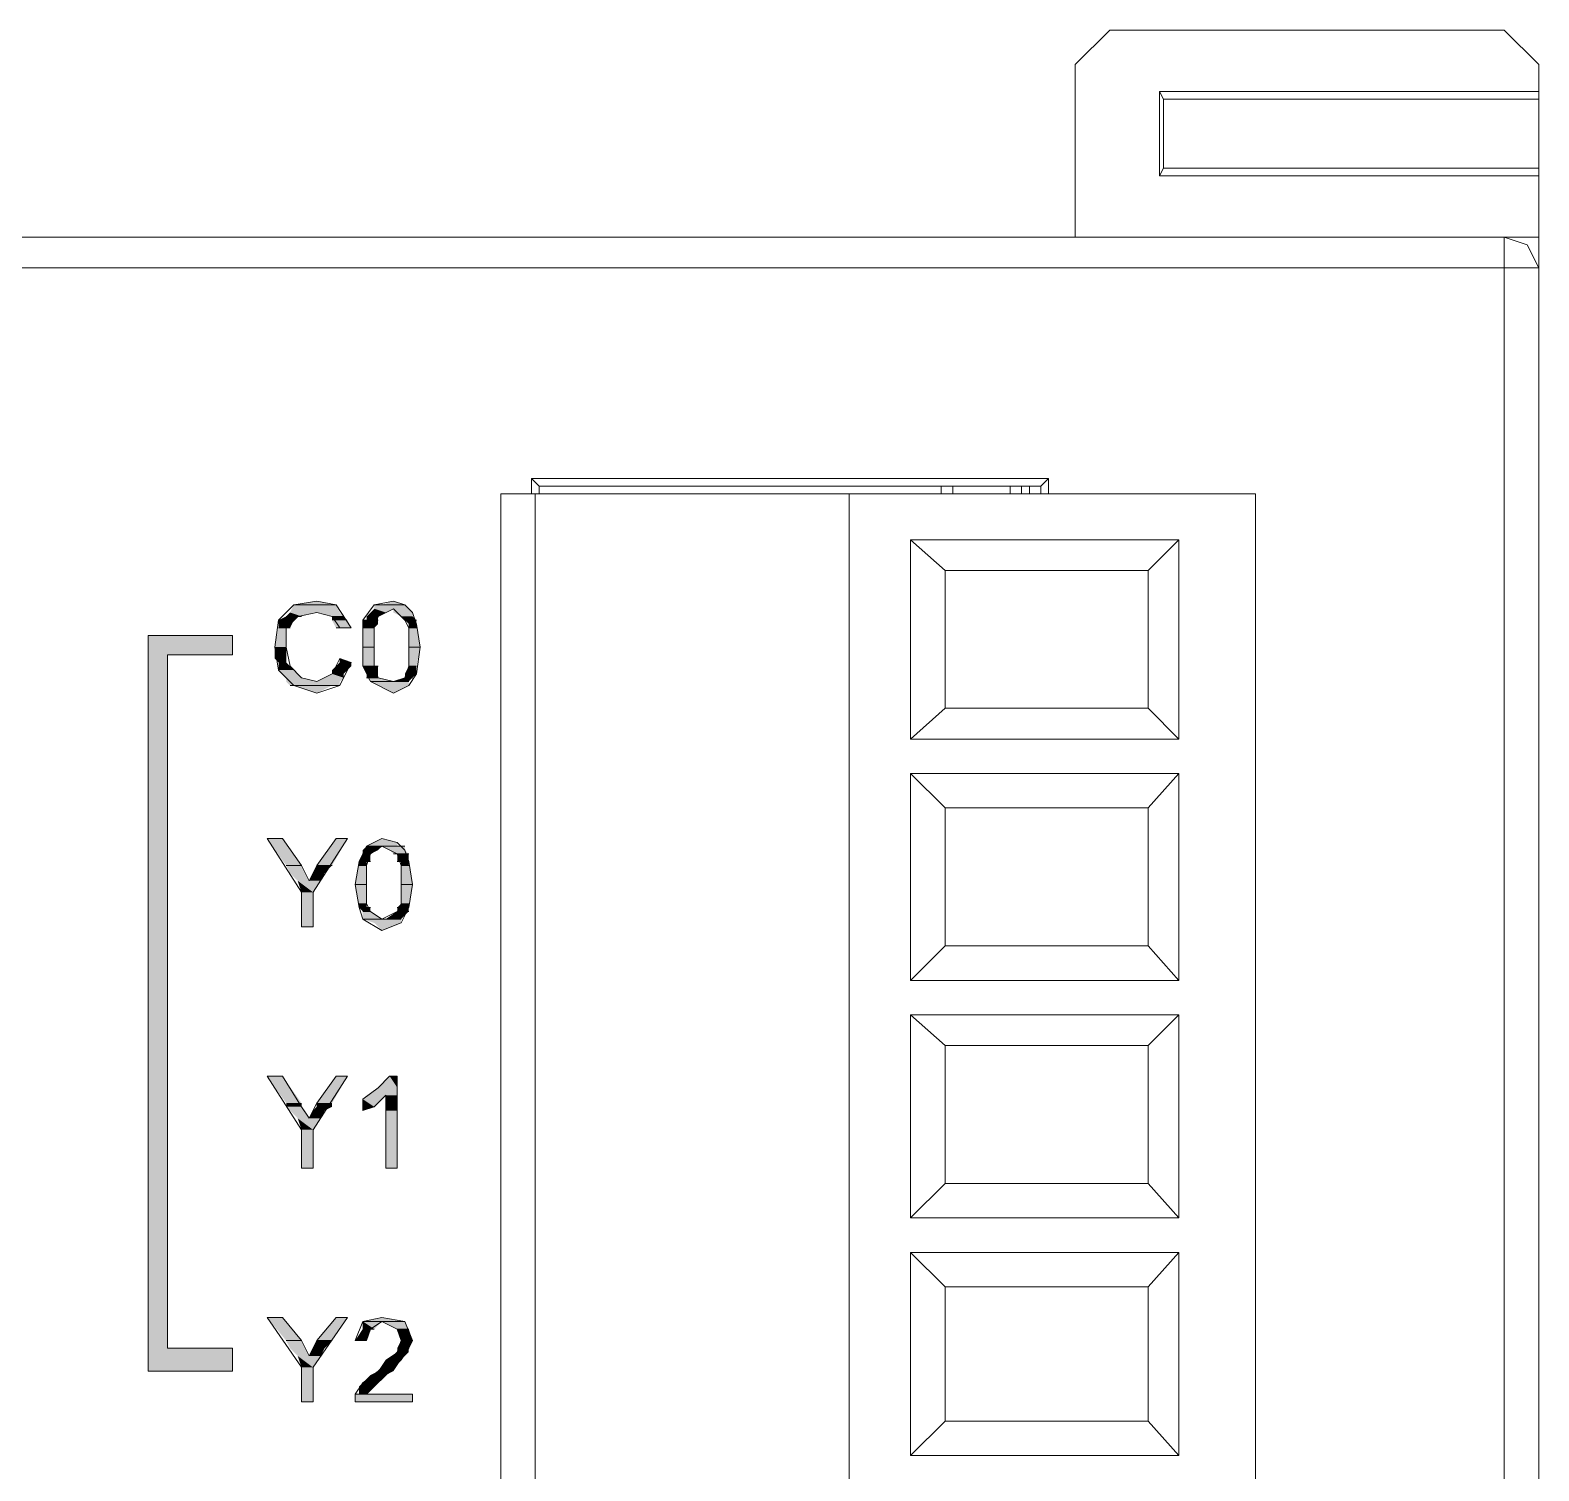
# Model space of a CAD drawing. Header units: millimetres. Extents: x 41 to 1635, y 11 to 1528.
# Drawn here: x 976.17 to 998.48, y 1180.23 to 1201.53 of the extents above; entities that cross this region are included whole.
import ezdxf

# ---------------------------------------------------------------- set-up
doc = ezdxf.new("R2010")
doc.units = ezdxf.units.MM
doc.header["$LTSCALE"] = 8
for name, color, linetype in [('Layer1', 3, 'CONTINUOUS'), ('PDF_Geometry', 7, 'CONTINUOUS'), ('PDF_Solid Fills', 7, 'CONTINUOUS')]:
    doc.layers.add(name, color=color, linetype=linetype)

# ---------------------------------------------------------------- blocks, each defined once
blk = doc.blocks.new('28SS211R')
at = {"layer": 'PDF_Geometry', "lineweight": 9}
for points in [[(39.039, 0.185), (39.039, 2.734), (39.549, 3.244)], [(39.549, 3.244), (45.384, 3.244)], [(45.894, 2.734), (45.384, 3.244)], [(45.894, 2.734), (45.894, -0.269), (45.894, -89.721), (45.894, -92.723)], [(40.286, 2.337), (40.286, 1.091), (40.342, 1.204)], [(40.286, 2.337), (40.342, 2.224)], [(45.894, 2.337), (40.286, 2.337)], [(45.894, 1.204), (40.342, 1.204), (40.342, 2.224)], [(40.342, 2.224), (45.894, 2.224)], [(45.894, 1.091), (40.286, 1.091)], [(45.894, 0.185), (45.384, 0.185), (0.177, 0.185)], [(45.894, -89.721), (45.724, -90.061), (45.384, -90.174), (45.384, 0.185)], [(45.894, -0.269), (45.724, 0.071), (45.384, 0.185)], [(45.894, -0.269), (-0.333, -0.269), (-0.333, -89.721)], [(30.995, -3.384), (38.643, -3.384), (38.53, -3.498)], [(31.108, -3.498), (30.995, -3.384), (30.995, -3.611)], [(31.108, -3.498), (31.108, -3.611)], [(38.53, -3.498), (31.108, -3.498)], [(37.057, -3.498), (37.057, -3.611)], [(37.227, -3.611), (37.227, -3.498)], [(38.076, -3.611), (38.076, -3.498)], [(38.246, -3.498), (38.246, -3.611)], [(38.36, -3.611), (38.36, -3.498)], [(38.53, -3.611), (38.53, -3.498)], [(38.643, -3.611), (38.643, -3.384)], [(41.702, -3.611), (30.542, -3.611), (30.542, -36.072)], [(31.052, -36.072), (31.052, -3.611)], [(35.697, -3.611), (35.697, -36.072)], [(41.702, -3.611), (41.702, -36.072)], [(36.603, -4.291), (36.603, -7.237)], [(36.603, -4.291), (37.113, -4.744), (37.113, -6.783)], [(40.569, -4.291), (36.603, -4.291)], [(37.113, -4.744), (40.116, -4.744), (40.569, -4.291)], [(40.569, -7.237), (40.569, -4.291)], [(40.569, -7.237), (40.116, -6.783), (40.116, -4.744)], [(40.116, -6.783), (37.113, -6.783), (36.603, -7.237)], [(36.603, -7.237), (40.569, -7.237)], [(36.603, -7.747), (36.603, -10.806)], [(36.603, -7.747), (37.113, -8.256), (37.113, -10.296)], [(40.569, -7.747), (36.603, -7.747)], [(37.113, -8.256), (40.116, -8.256), (40.569, -7.747)], [(40.569, -10.806), (40.569, -7.747)], [(40.569, -10.806), (40.116, -10.296), (40.116, -8.256)], [(40.116, -10.296), (37.113, -10.296), (36.603, -10.806)], [(36.603, -10.806), (40.569, -10.806)], [(36.603, -11.316), (36.603, -14.318)], [(36.603, -11.316), (37.113, -11.769), (37.113, -13.808)], [(40.569, -11.316), (36.603, -11.316)], [(37.113, -11.769), (40.116, -11.769), (40.569, -11.316)], [(40.569, -14.318), (40.569, -11.316)], [(40.569, -14.318), (40.116, -13.808), (40.116, -11.769)], [(40.116, -13.808), (37.113, -13.808), (36.603, -14.318)], [(36.603, -14.318), (40.569, -14.318)], [(36.603, -14.828), (36.603, -17.83)], [(36.603, -14.828), (37.113, -15.338), (37.113, -17.321)], [(40.569, -14.828), (36.603, -14.828)], [(37.113, -15.338), (40.116, -15.338), (40.569, -14.828)], [(40.569, -17.83), (40.569, -14.828)], [(40.569, -17.83), (40.116, -17.321), (40.116, -15.338)], [(28.842, -16.641), (29.069, -16.414), (29.182, -16.244), (29.239, -16.131), (29.125, -15.848), (28.785, -15.791), (28.502, -15.848), (28.389, -16.131), (28.559, -16.131), (28.616, -15.961), (28.785, -15.848), (29.012, -15.961), (29.069, -16.131), (29.012, -16.301), (28.729, -16.584), (28.502, -16.754), (28.389, -16.924), (28.389, -17.037), (29.239, -17.037), (29.239, -16.924), (28.559, -16.924)], [(28.559, -16.924), (28.672, -16.811), (28.842, -16.641)], [(40.116, -17.321), (37.113, -17.321), (36.603, -17.83)], [(36.603, -17.83), (40.569, -17.83)]]:
    blk.add_lwpolyline(points, dxfattribs=at)
for points in [[(28.049, -6.274), (27.822, -6.387), (27.596, -6.33), (27.426, -6.16), (27.369, -5.877), (27.369, -5.594), (27.539, -5.424), (27.822, -5.367), (28.049, -5.424), (28.162, -5.594), (28.332, -5.594), (28.106, -5.254), (27.822, -5.197), (27.482, -5.254), (27.256, -5.481), (27.199, -5.877), (27.256, -6.217), (27.482, -6.444), (27.822, -6.557), (28.162, -6.444), (28.332, -6.104), (28.162, -6.047)], [(27.482, -5.254), (28.106, -5.254)], [(27.482, -5.254), (28.106, -5.254)], [(28.616, -6.387), (28.955, -6.557), (29.182, -6.444), (29.295, -6.274), (29.352, -5.877), (29.295, -5.537), (29.239, -5.367), (29.125, -5.254), (28.955, -5.197), (28.672, -5.254), (28.502, -5.481), (28.502, -5.877), (28.502, -6.16)], [(28.785, -5.254), (28.672, -5.254), (29.125, -5.254)], [(28.729, -5.424), (28.955, -5.311), (29.125, -5.48), (29.182, -5.594), (29.182, -5.877), (29.182, -6.16), (29.125, -6.33), (28.955, -6.387), (28.729, -6.33), (28.672, -6.16), (28.672, -5.877), (28.672, -5.594)], [(28.785, -5.254), (29.125, -5.254)], [(27.369, -5.424), (27.539, -5.424)], [(27.369, -5.424), (27.596, -5.424), (27.539, -5.424)], [(28.049, -5.424), (28.219, -5.424)], [(28.049, -5.424), (28.219, -5.424)], [(28.559, -5.48), (28.502, -5.48), (28.729, -5.48)], [(28.559, -5.48), (28.729, -5.48)], [(29.125, -5.48), (29.295, -5.48)], [(29.125, -5.48), (29.295, -5.48)], [(25.33, -5.707), (26.576, -5.707)], [(25.33, -5.707), (25.33, -16.584), (26.576, -16.584), (26.576, -16.244), (25.613, -16.244), (25.613, -5.99), (26.576, -5.99), (26.576, -5.707)], [(27.256, -5.594), (27.369, -5.594)], [(27.256, -5.594), (27.426, -5.594), (27.369, -5.594)], [(27.256, -5.594), (27.369, -5.594)], [(27.256, -5.594), (27.369, -5.594)], [(28.106, -5.594), (28.219, -5.594)], [(28.106, -5.594), (28.332, -5.594), (28.219, -5.594)], [(28.162, -5.594), (28.219, -5.594), (28.162, -5.594)], [(28.502, -5.594), (28.672, -5.594)], [(28.502, -5.594), (28.672, -5.594)], [(29.182, -5.594), (29.295, -5.594)], [(29.182, -5.594), (29.295, -5.594)], [(25.613, -5.99), (26.576, -5.99)], [(28.502, -5.877), (28.672, -5.877)], [(28.502, -5.877), (28.672, -5.877)], [(29.182, -5.877), (29.352, -5.877)], [(29.182, -5.877), (29.352, -5.877)], [(28.502, -6.16), (28.672, -6.16)], [(28.502, -6.16), (28.672, -6.16)], [(28.502, -6.16), (28.729, -6.16)], [(28.502, -6.16), (28.729, -6.16)], [(29.182, -6.16), (29.295, -6.16)], [(29.182, -6.16), (29.295, -6.16)], [(29.182, -6.16), (29.295, -6.16)], [(29.182, -6.16), (29.295, -6.16)], [(27.426, -6.444), (28.049, -6.444)], [(27.426, -6.444), (28.162, -6.444), (28.049, -6.444)], [(28.559, -6.33), (28.729, -6.33)], [(28.559, -6.33), (28.729, -6.33)], [(28.616, -6.387), (28.955, -6.387)], [(28.616, -6.387), (28.955, -6.387)], [(28.955, -6.387), (29.182, -6.387)], [(28.955, -6.387), (29.182, -6.387)], [(29.125, -6.33), (29.239, -6.33)], [(29.125, -6.33), (29.239, -6.33)], [(27.086, -8.71), (27.313, -8.71)], [(27.766, -10.013), (27.766, -9.503), (28.276, -8.71), (28.106, -8.71), (27.822, -9.106), (27.709, -9.333), (27.596, -9.106), (27.313, -8.71), (27.086, -8.71), (27.596, -9.503), (27.596, -10.013)], [(28.106, -8.71), (28.276, -8.71)], [(28.502, -9.899), (28.785, -10.069), (29.069, -9.956), (29.182, -9.729), (29.239, -9.389), (29.182, -9.05), (29.125, -8.88), (29.012, -8.766), (28.785, -8.71), (28.559, -8.823), (28.446, -9.05), (28.389, -9.389), (28.446, -9.729)], [(28.559, -8.823), (29.125, -8.823)], [(28.559, -8.823), (29.125, -8.823)], [(28.616, -8.936), (28.785, -8.823), (29.012, -8.936), (29.069, -9.106), (29.069, -9.389), (29.069, -9.673), (29.012, -9.786), (28.785, -9.899), (28.616, -9.786), (28.559, -9.673), (28.559, -9.389), (28.559, -9.106)], [(27.369, -9.106), (27.596, -9.106)], [(27.369, -9.106), (27.596, -9.106)], [(27.822, -9.106), (28.049, -9.106)], [(27.822, -9.106), (28.049, -9.106)], [(28.446, -9.05), (28.559, -9.05)], [(28.446, -9.05), (28.616, -9.05), (28.559, -9.05)], [(28.446, -9.106), (28.559, -9.106)], [(28.446, -9.106), (28.559, -9.106)], [(28.502, -8.936), (28.616, -8.936)], [(28.502, -8.936), (28.616, -8.936)], [(28.955, -8.936), (29.182, -8.936)], [(28.955, -8.936), (29.182, -8.936)], [(29.012, -9.05), (29.182, -9.05)], [(29.012, -9.05), (29.182, -9.05)], [(29.069, -9.106), (29.182, -9.106)], [(29.069, -9.106), (29.182, -9.106)], [(28.389, -9.389), (28.559, -9.389)], [(28.389, -9.389), (28.559, -9.389)], [(29.069, -9.389), (29.239, -9.389)], [(29.069, -9.389), (29.239, -9.389)], [(28.446, -9.673), (28.559, -9.673)], [(28.446, -9.673), (28.559, -9.673)], [(28.446, -9.729), (28.616, -9.729)], [(28.446, -9.729), (28.616, -9.729)], [(28.502, -9.786), (28.616, -9.786)], [(28.502, -9.786), (28.616, -9.786)], [(29.012, -9.729), (29.182, -9.729)], [(29.012, -9.729), (29.182, -9.729)], [(29.012, -9.786), (29.182, -9.786)], [(29.012, -9.786), (29.182, -9.786)], [(29.069, -9.673), (29.182, -9.673)], [(29.069, -9.673), (29.182, -9.673)], [(27.596, -10.013), (27.766, -10.013)], [(28.502, -9.899), (28.785, -9.899)], [(28.502, -9.899), (28.785, -9.899)], [(28.842, -9.899), (28.785, -9.899), (29.069, -9.899)], [(28.842, -9.899), (29.069, -9.899)], [(27.086, -12.222), (27.313, -12.222)], [(27.766, -13.582), (27.766, -13.015), (28.276, -12.222), (28.106, -12.222), (27.822, -12.619), (27.709, -12.845), (27.596, -12.675), (27.313, -12.222), (27.086, -12.222), (27.596, -13.015), (27.596, -13.582)], [(28.106, -12.222), (28.276, -12.222)], [(29.012, -12.222), (28.899, -12.222), (28.729, -12.392), (28.502, -12.562), (28.502, -12.732), (28.672, -12.675), (28.842, -12.505), (28.842, -13.582), (29.012, -13.582)], [(28.899, -12.222), (29.012, -12.222)], [(27.596, -13.582), (27.766, -13.582)], [(28.842, -13.582), (29.012, -13.582)], [(27.086, -15.791), (27.313, -15.791)], [(27.766, -17.037), (27.766, -16.527), (28.276, -15.791), (28.106, -15.791), (27.822, -16.131), (27.709, -16.358), (27.596, -16.131), (27.313, -15.791), (27.086, -15.791), (27.596, -16.527), (27.596, -17.037)], [(28.106, -15.791), (28.276, -15.791)], [(28.502, -15.848), (29.125, -15.848)], [(28.502, -15.848), (29.125, -15.848)], [(28.502, -15.848), (29.125, -15.848)], [(28.502, -15.848), (29.125, -15.848)], [(28.502, -15.961), (28.616, -15.961)], [(28.502, -15.961), (28.672, -15.961), (28.616, -15.961)], [(29.012, -15.961), (29.182, -15.961)], [(29.012, -15.961), (29.182, -15.961)], [(25.613, -16.244), (26.576, -16.244)], [(27.369, -16.131), (27.596, -16.131)], [(27.369, -16.131), (27.596, -16.131)], [(27.822, -16.131), (28.049, -16.131)], [(27.822, -16.131), (28.049, -16.131)], [(28.389, -16.131), (28.559, -16.131)], [(28.389, -16.131), (28.559, -16.131)], [(28.389, -16.131), (28.559, -16.131)], [(28.389, -16.131), (28.559, -16.131)], [(28.389, -16.131), (28.559, -16.131)], [(29.069, -16.131), (29.239, -16.131)], [(29.069, -16.131), (29.239, -16.131)], [(29.069, -16.131), (29.239, -16.131)], [(29.069, -16.131), (29.239, -16.131)], [(29.069, -16.131), (29.239, -16.131)], [(29.069, -16.131), (29.239, -16.131)], [(25.33, -16.584), (26.576, -16.584)], [(28.446, -16.924), (28.389, -16.924), (29.239, -16.924)], [(28.446, -16.924), (29.239, -16.924)], [(28.559, -16.924), (29.239, -16.924)], [(27.596, -17.037), (27.766, -17.037)], [(28.389, -17.037), (29.239, -17.037)]]:
    blk.add_lwpolyline(points, close=True, dxfattribs=at)
at = {"layer": 'PDF_Solid Fills', "lineweight": 9, "transparency": 33554559}
for points in [[(27.482, -5.254), (27.426, -5.367), (28.162, -5.367)], [(27.822, -5.197), (27.482, -5.254), (28.049, -5.254)], [(27.482, -5.254), (28.106, -5.254), (28.162, -5.367)], [(28.672, -5.311), (28.616, -5.367), (28.842, -5.367)], [(28.672, -5.254), (28.672, -5.311), (29.182, -5.311)], [(28.672, -5.254), (29.125, -5.254), (29.182, -5.311)], [(28.672, -5.311), (28.955, -5.311), (28.842, -5.367)], [(28.955, -5.197), (28.785, -5.254), (29.125, -5.254)], [(28.955, -5.311), (28.955, -5.367), (29.239, -5.367)], [(28.955, -5.311), (29.182, -5.311), (29.239, -5.367)], [(27.369, -5.424), (27.256, -5.48), (27.482, -5.48)], [(27.256, -5.48), (27.256, -5.594), (27.426, -5.594)], [(27.256, -5.48), (27.482, -5.48), (27.426, -5.594)], [(27.426, -5.367), (27.369, -5.424), (27.596, -5.424)], [(27.369, -5.424), (27.539, -5.424), (27.482, -5.48)], [(27.426, -5.367), (27.822, -5.367), (27.596, -5.424)], [(27.822, -5.367), (28.049, -5.424), (28.219, -5.424)], [(27.822, -5.367), (28.162, -5.367), (28.219, -5.424)], [(28.049, -5.424), (28.049, -5.48), (28.276, -5.48)], [(28.049, -5.424), (28.219, -5.424), (28.276, -5.48)], [(28.049, -5.48), (28.106, -5.594), (28.332, -5.594)], [(28.049, -5.48), (28.276, -5.48), (28.332, -5.594)], [(28.502, -5.48), (28.502, -5.537), (28.729, -5.537)], [(28.502, -5.48), (28.729, -5.48), (28.729, -5.537)], [(28.502, -5.537), (28.502, -5.594), (28.672, -5.594)], [(28.502, -5.537), (28.729, -5.537), (28.672, -5.594)], [(28.616, -5.367), (28.559, -5.424), (28.729, -5.424)], [(28.559, -5.424), (28.559, -5.48), (28.729, -5.48)], [(28.559, -5.424), (28.729, -5.424), (28.729, -5.48)], [(28.616, -5.367), (28.842, -5.367), (28.729, -5.424)], [(28.955, -5.367), (29.069, -5.424), (29.239, -5.424)], [(28.955, -5.367), (29.239, -5.367), (29.239, -5.424)], [(29.069, -5.424), (29.125, -5.48), (29.295, -5.48)], [(29.069, -5.424), (29.239, -5.424), (29.295, -5.48)], [(29.125, -5.48), (29.182, -5.537), (29.295, -5.537)], [(29.125, -5.48), (29.295, -5.48), (29.295, -5.537)], [(29.182, -5.537), (29.182, -5.594), (29.295, -5.594)], [(29.182, -5.537), (29.295, -5.537), (29.295, -5.594)], [(25.33, -5.707), (25.33, -5.99), (26.576, -5.99)], [(25.33, -5.707), (26.576, -5.707), (26.576, -5.99)], [(27.256, -5.594), (27.199, -5.877), (27.369, -5.877)], [(27.256, -5.594), (27.369, -5.594), (27.369, -5.877)], [(28.502, -5.594), (28.502, -5.877), (28.672, -5.877)], [(28.502, -5.594), (28.672, -5.594), (28.672, -5.877)], [(29.182, -5.594), (29.182, -5.877), (29.352, -5.877)], [(29.182, -5.594), (29.295, -5.594), (29.352, -5.877)], [(25.33, -5.99), (25.33, -16.244), (25.613, -16.244)], [(25.33, -5.99), (25.613, -5.99), (25.613, -16.244)], [(27.199, -5.877), (27.199, -6.047), (27.369, -6.047)], [(27.199, -5.877), (27.369, -5.877), (27.369, -6.047)], [(28.502, -5.877), (28.502, -6.16), (28.672, -6.16)], [(28.502, -5.877), (28.672, -5.877), (28.672, -6.16)], [(29.182, -5.877), (29.182, -6.16), (29.295, -6.16)], [(29.182, -5.877), (29.352, -5.877), (29.295, -6.16)], [(27.199, -6.047), (27.256, -6.104), (27.369, -6.104)], [(27.199, -6.047), (27.369, -6.047), (27.369, -6.104)], [(27.256, -6.104), (27.256, -6.16), (27.426, -6.16)], [(27.256, -6.104), (27.369, -6.104), (27.426, -6.16)], [(27.256, -6.16), (27.256, -6.217), (27.482, -6.217)], [(27.256, -6.16), (27.426, -6.16), (27.482, -6.217)], [(27.256, -6.217), (27.313, -6.274), (27.539, -6.274)], [(27.256, -6.217), (27.482, -6.217), (27.539, -6.274)], [(28.106, -6.16), (28.049, -6.217), (28.276, -6.217)], [(28.049, -6.217), (28.049, -6.274), (28.219, -6.274)], [(28.049, -6.217), (28.276, -6.217), (28.219, -6.274)], [(28.162, -6.104), (28.106, -6.16), (28.332, -6.16)], [(28.106, -6.16), (28.332, -6.16), (28.276, -6.217)], [(28.162, -6.047), (28.162, -6.104), (28.332, -6.104)], [(28.162, -6.104), (28.332, -6.104), (28.332, -6.16)], [(28.502, -6.16), (28.559, -6.274), (28.729, -6.274)], [(28.502, -6.16), (28.729, -6.16), (28.729, -6.274)], [(29.182, -6.16), (29.125, -6.274), (29.295, -6.274)], [(29.182, -6.16), (29.295, -6.16), (29.295, -6.274)], [(27.313, -6.274), (27.369, -6.33), (27.596, -6.33)], [(27.313, -6.274), (27.539, -6.274), (27.596, -6.33)], [(27.369, -6.33), (27.369, -6.387), (27.822, -6.387)], [(27.369, -6.33), (27.596, -6.33), (27.822, -6.387)], [(27.369, -6.387), (27.426, -6.444), (28.162, -6.444)], [(27.369, -6.387), (28.162, -6.387), (28.162, -6.444)], [(27.482, -6.444), (28.049, -6.444), (27.822, -6.557)], [(27.936, -6.33), (27.822, -6.387), (28.162, -6.387)], [(28.049, -6.274), (27.936, -6.33), (28.219, -6.33)], [(27.936, -6.33), (28.219, -6.33), (28.162, -6.387)], [(28.049, -6.274), (28.219, -6.274), (28.219, -6.33)], [(28.559, -6.274), (28.559, -6.33), (28.729, -6.33)], [(28.559, -6.274), (28.729, -6.274), (28.729, -6.33)], [(28.559, -6.33), (28.616, -6.387), (28.955, -6.387)], [(28.559, -6.33), (28.729, -6.33), (28.955, -6.387)], [(28.616, -6.387), (28.729, -6.444), (29.182, -6.444)], [(28.616, -6.387), (29.182, -6.387), (29.182, -6.444)], [(28.729, -6.444), (29.182, -6.444), (28.955, -6.557)], [(29.125, -6.33), (28.955, -6.387), (29.182, -6.387)], [(29.125, -6.274), (29.125, -6.33), (29.239, -6.33)], [(29.125, -6.274), (29.295, -6.274), (29.239, -6.33)], [(29.125, -6.33), (29.239, -6.33), (29.182, -6.387)], [(27.086, -8.71), (27.369, -9.106), (27.596, -9.106)], [(27.086, -8.71), (27.313, -8.71), (27.596, -9.106)], [(28.106, -8.71), (27.822, -9.106), (28.049, -9.106)], [(28.106, -8.71), (28.276, -8.71), (28.049, -9.106)], [(28.559, -8.823), (28.502, -8.88), (28.729, -8.88)], [(28.502, -8.88), (28.502, -8.936), (28.616, -8.936)], [(28.502, -8.88), (28.729, -8.88), (28.616, -8.936)], [(28.672, -8.766), (28.559, -8.823), (29.012, -8.823)], [(28.559, -8.823), (28.785, -8.823), (28.729, -8.88)], [(28.785, -8.71), (28.672, -8.766), (29.012, -8.766)], [(28.672, -8.766), (29.012, -8.766), (29.012, -8.823)], [(28.785, -8.823), (28.899, -8.88), (29.125, -8.88)], [(28.785, -8.823), (29.125, -8.823), (29.125, -8.88)], [(28.899, -8.88), (28.955, -8.936), (29.182, -8.936)], [(28.899, -8.88), (29.125, -8.88), (29.182, -8.936)], [(27.369, -9.106), (27.426, -9.219), (27.652, -9.219)], [(27.369, -9.106), (27.596, -9.106), (27.652, -9.219)], [(27.822, -9.106), (27.766, -9.219), (27.936, -9.219)], [(27.822, -9.106), (28.049, -9.106), (27.936, -9.219)], [(28.446, -9.106), (28.389, -9.389), (28.559, -9.389)], [(28.502, -8.936), (28.446, -9.05), (28.616, -9.05)], [(28.446, -9.05), (28.446, -9.106), (28.559, -9.106)], [(28.446, -9.05), (28.559, -9.05), (28.559, -9.106)], [(28.446, -9.106), (28.559, -9.106), (28.559, -9.389)], [(28.502, -8.936), (28.616, -8.936), (28.616, -9.05)], [(29.012, -8.936), (29.012, -9.05), (29.182, -9.05)], [(29.012, -8.936), (29.182, -8.936), (29.182, -9.05)], [(29.069, -9.05), (29.069, -9.106), (29.182, -9.106)], [(29.069, -9.05), (29.182, -9.05), (29.182, -9.106)], [(29.069, -9.106), (29.069, -9.389), (29.239, -9.389)], [(29.069, -9.106), (29.182, -9.106), (29.239, -9.389)], [(27.426, -9.219), (27.539, -9.333), (27.709, -9.333)], [(27.426, -9.219), (27.652, -9.219), (27.709, -9.333)], [(27.539, -9.333), (27.596, -9.503), (27.766, -9.503)], [(27.539, -9.333), (27.879, -9.333), (27.766, -9.503)], [(27.766, -9.219), (27.709, -9.333), (27.879, -9.333)], [(27.766, -9.219), (27.936, -9.219), (27.879, -9.333)], [(27.596, -9.503), (27.596, -10.013), (27.766, -10.013)], [(27.596, -9.503), (27.766, -9.503), (27.766, -10.013)], [(28.389, -9.389), (28.446, -9.673), (28.559, -9.673)], [(28.389, -9.389), (28.559, -9.389), (28.559, -9.673)], [(29.069, -9.389), (29.069, -9.673), (29.182, -9.673)], [(29.069, -9.389), (29.239, -9.389), (29.182, -9.673)], [(28.446, -9.673), (28.446, -9.729), (28.559, -9.729)], [(28.446, -9.673), (28.559, -9.673), (28.559, -9.729)], [(28.446, -9.729), (28.502, -9.786), (28.616, -9.786)], [(28.446, -9.729), (28.616, -9.729), (28.616, -9.786)], [(28.502, -9.786), (28.502, -9.899), (28.785, -9.899)], [(28.502, -9.786), (28.616, -9.786), (28.785, -9.899)], [(29.012, -9.786), (28.842, -9.899), (29.069, -9.899)], [(29.069, -9.673), (29.012, -9.729), (29.182, -9.729)], [(29.012, -9.729), (29.012, -9.786), (29.182, -9.786)], [(29.012, -9.729), (29.182, -9.729), (29.182, -9.786)], [(29.012, -9.786), (29.182, -9.786), (29.069, -9.899)], [(29.069, -9.673), (29.182, -9.673), (29.182, -9.729)], [(28.502, -9.899), (28.672, -9.956), (29.069, -9.956)], [(28.502, -9.899), (29.069, -9.899), (29.069, -9.956)], [(28.672, -9.956), (29.069, -9.956), (28.785, -10.069)], [(27.086, -12.222), (27.369, -12.619), (27.596, -12.619)], [(27.086, -12.222), (27.313, -12.222), (27.596, -12.619)], [(28.106, -12.222), (27.822, -12.619), (28.049, -12.619)], [(28.106, -12.222), (28.276, -12.222), (28.049, -12.619)], [(28.899, -12.222), (28.729, -12.392), (29.012, -12.392)], [(28.899, -12.222), (29.012, -12.222), (29.012, -12.392)], [(28.729, -12.392), (28.559, -12.505), (29.012, -12.505)], [(28.729, -12.392), (29.012, -12.392), (29.012, -12.505)], [(27.369, -12.619), (27.369, -12.675), (27.596, -12.675)], [(27.369, -12.619), (27.596, -12.619), (27.596, -12.675)], [(27.369, -12.675), (27.426, -12.732), (27.652, -12.732)], [(27.369, -12.675), (27.596, -12.675), (27.652, -12.732)], [(27.822, -12.675), (27.766, -12.732), (27.936, -12.732)], [(27.822, -12.619), (27.822, -12.675), (28.049, -12.675)], [(27.822, -12.619), (28.049, -12.619), (28.049, -12.675)], [(27.822, -12.675), (28.049, -12.675), (27.936, -12.732)], [(28.559, -12.505), (28.502, -12.562), (28.785, -12.562)], [(28.502, -12.562), (28.502, -12.675), (28.672, -12.675)], [(28.502, -12.562), (28.785, -12.562), (28.672, -12.675)], [(28.502, -12.675), (28.672, -12.675), (28.502, -12.732)], [(28.559, -12.505), (28.842, -12.505), (28.785, -12.562)], [(28.842, -12.505), (28.842, -12.562), (29.012, -12.562)], [(28.842, -12.505), (29.012, -12.505), (29.012, -12.562)], [(28.842, -12.562), (28.842, -12.675), (29.012, -12.675)], [(28.842, -12.562), (29.012, -12.562), (29.012, -12.675)], [(28.842, -12.675), (28.842, -12.732), (29.012, -12.732)], [(28.842, -12.675), (29.012, -12.675), (29.012, -12.732)], [(27.426, -12.732), (27.539, -12.845), (27.709, -12.845)], [(27.426, -12.732), (27.652, -12.732), (27.709, -12.845)], [(27.539, -12.845), (27.596, -13.015), (27.766, -13.015)], [(27.539, -12.845), (27.879, -12.845), (27.766, -13.015)], [(27.766, -12.732), (27.709, -12.845), (27.879, -12.845)], [(27.766, -12.732), (27.936, -12.732), (27.879, -12.845)], [(28.842, -12.732), (28.842, -13.582), (29.012, -13.582)], [(28.842, -12.732), (29.012, -12.732), (29.012, -13.582)], [(27.596, -13.015), (27.596, -13.582), (27.766, -13.582)], [(27.596, -13.015), (27.766, -13.015), (27.766, -13.582)], [(27.086, -15.791), (27.369, -16.131), (27.596, -16.131)], [(27.086, -15.791), (27.313, -15.791), (27.596, -16.131)], [(28.106, -15.791), (27.822, -16.131), (28.049, -16.131)], [(28.106, -15.791), (28.276, -15.791), (28.049, -16.131)], [(28.785, -15.791), (28.502, -15.848), (29.125, -15.848)], [(28.502, -15.961), (28.389, -16.131), (28.559, -16.131)], [(28.502, -15.848), (28.502, -15.961), (28.672, -15.961)], [(28.502, -15.848), (28.785, -15.848), (28.672, -15.961)], [(28.502, -15.961), (28.616, -15.961), (28.559, -16.131)], [(28.785, -15.848), (29.012, -15.961), (29.182, -15.961)], [(28.785, -15.848), (29.125, -15.848), (29.182, -15.961)], [(29.012, -15.961), (29.069, -16.131), (29.239, -16.131)], [(29.012, -15.961), (29.182, -15.961), (29.239, -16.131)], [(25.33, -16.244), (25.33, -16.584), (26.576, -16.584)], [(25.33, -16.244), (26.576, -16.244), (26.576, -16.584)], [(27.369, -16.131), (27.426, -16.244), (27.652, -16.244)], [(27.369, -16.131), (27.596, -16.131), (27.652, -16.244)], [(27.426, -16.244), (27.539, -16.358), (27.709, -16.358)], [(27.426, -16.244), (27.652, -16.244), (27.709, -16.358)], [(27.766, -16.244), (27.709, -16.358), (27.879, -16.358)], [(27.822, -16.131), (27.766, -16.244), (27.936, -16.244)], [(27.766, -16.244), (27.936, -16.244), (27.879, -16.358)], [(27.822, -16.131), (28.049, -16.131), (27.936, -16.244)], [(29.069, -16.131), (29.012, -16.244), (29.182, -16.244)], [(29.012, -16.244), (29.012, -16.301), (29.182, -16.301)], [(29.012, -16.244), (29.182, -16.244), (29.182, -16.301)], [(29.069, -16.131), (29.239, -16.131), (29.182, -16.244)], [(27.539, -16.358), (27.596, -16.528), (27.766, -16.528)], [(27.539, -16.358), (27.879, -16.358), (27.766, -16.528)], [(28.842, -16.414), (28.729, -16.584), (28.955, -16.584)], [(29.012, -16.301), (28.842, -16.414), (29.069, -16.414)], [(28.842, -16.414), (29.069, -16.414), (28.955, -16.584)], [(29.012, -16.301), (29.182, -16.301), (29.069, -16.414)], [(27.596, -16.528), (27.596, -17.037), (27.766, -17.037)], [(27.596, -16.528), (27.766, -16.528), (27.766, -17.037)], [(28.616, -16.641), (28.502, -16.754), (28.729, -16.754)], [(28.729, -16.584), (28.616, -16.641), (28.842, -16.641)], [(28.616, -16.641), (28.842, -16.641), (28.729, -16.754)], [(28.729, -16.584), (28.955, -16.584), (28.842, -16.641)], [(28.389, -16.924), (28.389, -17.037), (29.239, -17.037)], [(28.389, -16.924), (29.239, -16.924), (29.239, -17.037)], [(28.502, -16.754), (28.446, -16.811), (28.672, -16.811)], [(28.446, -16.811), (28.446, -16.924), (28.559, -16.924)], [(28.446, -16.811), (28.672, -16.811), (28.559, -16.924)], [(28.502, -16.754), (28.729, -16.754), (28.672, -16.811)]]:
    blk.add_solid(points, dxfattribs=at)

msp = doc.modelspace()

# ---------------------------------------------------------------- block references
at = {"layer": 'Layer1'}
msp.add_blockref('28SS211R', (952.583, 1198.284), dxfattribs=at)

doc.saveas('drawing.dxf')
